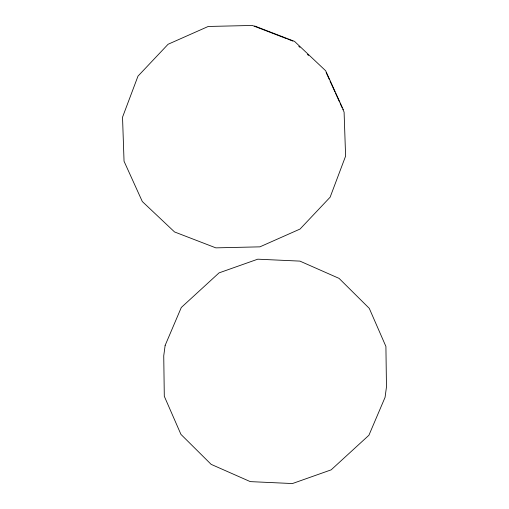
<?xml version="1.0" encoding="UTF-8"?>
<svg xmlns="http://www.w3.org/2000/svg" width="509" height="509" viewBox="0 0 509 509"><rect width="100%" height="100%" fill="white"/><g stroke="black" fill="none" stroke-linecap="round" stroke-linejoin="round"><path stroke-width="0.76" d="M254.621 25.991L294.514 41.363L325.645 70.745L343.289 109.664M286.211 38.519L252.292 25.45L208.219 26.468L168.085 44.264L137.99 76.127L122.529 117.204L124.043 161.238L142.31 201.539L174.542 231.951L215.841 247.864L259.908 246.846L300.049 229.05L330.137 197.187L345.605 156.11L344.09 112.075L342.786 109.193M287.687 39.085L292.853 41.076M298.77 46.249L299.922 47.337M307.404 54.399L308.556 55.481M326.148 72.501L329.412 79.69M330.061 81.135L334.954 91.925M335.609 93.363L339.522 101.997M340.177 103.442L342.131 107.755M165.139 345.407L163.739 355.81L164.299 396.269L180.943 434.387L211.14 464.354L250.288 481.622L292.433 483.55L331.162 469.852L368.91 435.265L385.071 397.332L386.471 386.923L385.911 346.464L369.267 308.352L339.07 278.378L299.922 261.111L257.777 259.183L219.048 272.881L181.299 307.474L165.139 345.407"/></g></svg>
